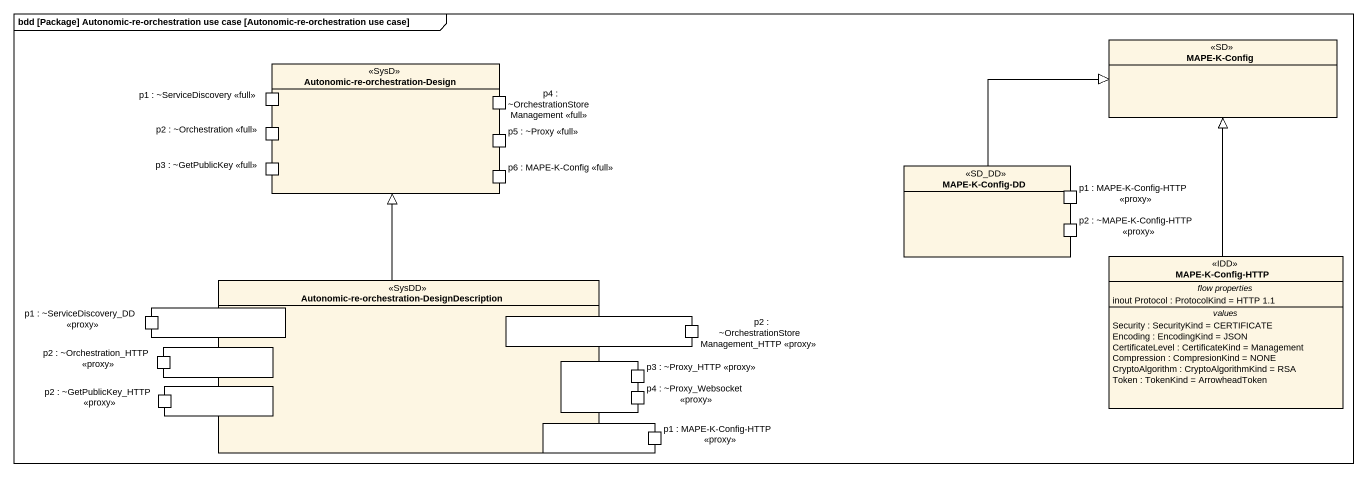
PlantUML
@startuml
mainframe bdd [Package] Autonomic-re-orchestration use case [Autonomic-re-orchestration use case]
allowmixing
hide circle
hide empty members
class "MAPE-K-Config" as MAPE_K_Config <<SD>>
rectangle "Autonomic-re-orchestration-Design" as Autonomic_re_orchestration <<SysD>> {
  port "p1 : ~ServiceDiscovery <<full>>" as p1_ServiceDiscovery_full
  port "p4 : ~OrchestrationStoreManagement <<full>>" as p4_OrchestrationStoreManagem
  port "p2 : ~Orchestration <<full>>" as p2_Orchestration_full
  port "p3 : ~GetPublicKey <<full>>" as p3_GetPublicKey_full
  port "p5 : ~Proxy <<full>>" as p5_Proxy_full
  port "p6 : MAPE-K-Config <<full>>" as p6_MAPE_K_Config_full
}
rectangle "MAPE-K-Config-DD" as MAPE_K_Config_DD <<SD_DD>> {
  port "p1 : MAPE-K-Config-HTTP <<proxy>>" as p1_MAPE_K_Config_HTTP_proxy
  port "p2 : ~MAPE-K-Config-HTTP <<proxy>>" as p2_MAPE_K_Config_HTTP_proxy
}
rectangle "Autonomic-re-orchestration-DesignDescription" as Autonomic_re_orchestration_2 <<SysDD>> {
  port " " as port1
  port " " as port2
  port " " as port3
  port " " as port4
  port " " as port5
  port " " as port6
}
class "MAPE-K-Config-HTTP" as MAPE_K_Config_HTTP <<IDD>> {
  -- flow properties --
  inout Protocol : ProtocolKind = HTTP 1.1
  -- values --
  Security : SecurityKind = CERTIFICATE
  Encoding : EncodingKind = JSON
  CertificateLevel : CertificateKind = Management
  Compression : CompresionKind = NONE
  CryptoAlgorithm : CryptoAlgorithmKind = RSA
  Token : TokenKind = ArrowheadToken
}
rectangle "p1 : ~ServiceDiscovery_DD <<proxy>>" as p1_ServiceDiscovery_DD_proxy
rectangle "p2 : ~Orchestration_HTTP <<proxy>>" as p2_Orchestration_HTTP_proxy
rectangle "p2 : ~OrchestrationStoreManagement_HTTP <<proxy>>" as p2_OrchestrationStoreManagem
rectangle "p2 : ~GetPublicKey_HTTP <<proxy>>" as p2_GetPublicKey_HTTP_proxy
rectangle "p3 : ~Proxy_HTTP <<proxy>>" as p3_Proxy_HTTP_proxy
rectangle "p4 : ~Proxy_Websocket <<proxy>>" as p4_Proxy_Websocket_proxy
rectangle "p1 : MAPE-K-Config-HTTP <<proxy>>" as p1_MAPE_K_Config_HTTP_proxy_2
MAPE_K_Config_DD -right-|> MAPE_K_Config
Autonomic_re_orchestration_2 -up-|> Autonomic_re_orchestration
MAPE_K_Config_HTTP -up-|> MAPE_K_Config
@enduml
